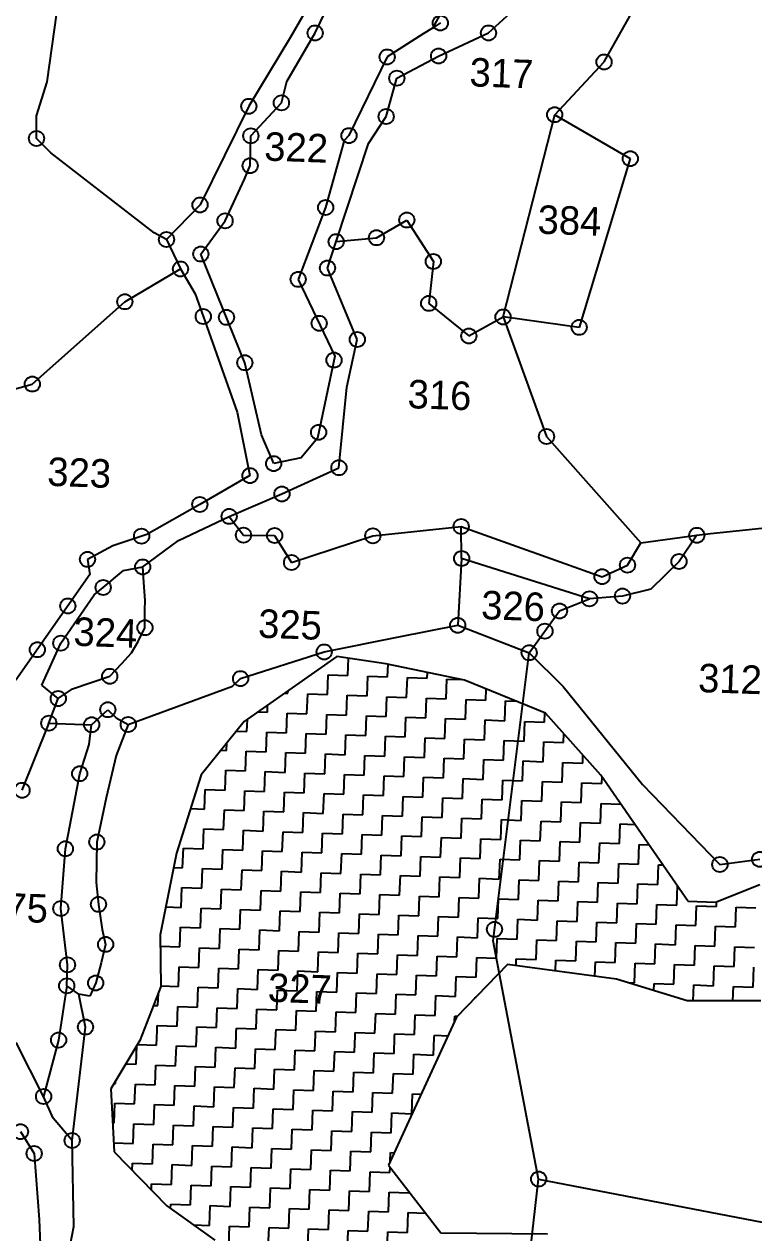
# Model space of a CAD drawing. Header units: metres. Extents: x 287345 to 291891, y 1993918 to 1999987.
# Drawn here: x 289246 to 289617, y 1997937 to 1998551 of the extents above; entities that cross this region are included whole.
import ezdxf
from ezdxf.enums import TextEntityAlignment as Align

# ---------------------------------------------------------------- set-up
doc = ezdxf.new("R2010")
doc.units = ezdxf.units.M
doc.header["$MEASUREMENT"] = 0
for name, color, linetype in [('POLY_HATCH', 12, 'Continuous'), ('POLY_PARCEL', 6, 'Continuous'), ('POLY_ROAD', 30, 'Continuous'), ('TEXT_PARCEL', 7, 'Continuous')]:
    doc.layers.add(name, color=color, linetype=linetype)
doc.styles.add('TEXT_MAP', font='')
doc.styles.get('TEXT_MAP').set_extended_font_data('Kruti Dev 050')

msp = doc.modelspace()

# ---------------------------------------------------------------- linework, layer by layer
for centre in [(289457.68, 1998551.68), (289394.06, 1998546.61), (289482.16, 1998546.62), (289430.64, 1998534.44), (289456.79, 1998534.9), (289540.86, 1998531.9), (289435.54, 1998523.62), (289360.38, 1998509.38), (289376.94, 1998511.12), (289430.15, 1998504.14), (289515.76, 1998505.08), (289252.54, 1998493.02), (289361.38, 1998494.35), (289411.27, 1998494.47), (289361.06, 1998479.2), (289554.17, 1998482.75), (289335.61, 1998459.24), (289399.41, 1998457.91), (289348.33, 1998451.18), (289440.62, 1998451.55), (289318.54, 1998441.65), (289425.25, 1998442.6), (289404.77, 1998440.62), (289335.98, 1998434.3), (289454.12, 1998430.5), (289325.65, 1998426.72), (289400.36, 1998427.19), (289385.49, 1998421.43), (289297.43, 1998410.08), (289451.79, 1998409.21), (289337.24, 1998402.58), (289349.04, 1998402.12), (289396.1, 1998399.1), (289489.55, 1998402.34), (289472.19, 1998392.66), (289528.17, 1998397.01), (289415.51, 1998390.85), (289403.67, 1998380.43), (289358.39, 1998379.08), (289250.41, 1998368.22), (289395.83, 1998343.71), (289511.61, 1998341.57), (289373.02, 1998327.8), (289406.16, 1998325.74), (289360.98, 1998321.71), (289377.21, 1998312.38), (289335.5, 1998307.06), (289350.38, 1998301), (289468.29, 1998295.86), (289305.91, 1998290.98), (289357.67, 1998291.46), (289373.5, 1998291.3), (289423.38, 1998291.11), (289588.01, 1998291.39), (289278.43, 1998279.14), (289306.48, 1998275.3), (289382.12, 1998277.54), (289468.51, 1998279.63), (289552.72, 1998276.25), (289578.92, 1998278.09), (289539.84, 1998270.37), (289286.43, 1998264.86), (289533.51, 1998259.12), (289550.19, 1998260.51), (289268.47, 1998255.5), (289518.24, 1998252.94), (289307.63, 1998244.45), (289466.51, 1998245.66), (289510.81, 1998242.7), (289252.94, 1998233.27), (289264.88, 1998236.57), (289398.65, 1998232.13), (289502.84, 1998231.72), (289289.73, 1998219.76), (289356.2, 1998218.6), (289263.59, 1998208.44), (289288.73, 1998202.78), (289258.82, 1998195.92), (289280.54, 1998195.16), (289299.15, 1998195.29), (289274.48, 1998170.28), (289245.2, 1998161.84), (289283.14, 1998135.54), (289267.19, 1998132.15), (289599.7, 1998124.14), (289619.9, 1998126.77), (289284, 1998103.86), (289264.92, 1998101.76), (289485.19, 1998091.16), (289287.64, 1998083.55), (289268.27, 1998073.15), (289267.89, 1998062.48), (289282.59, 1998063.94), (289277.44, 1998041.57), (289263.75, 1998034.93), (289256.13, 1998006.3), (289244.36, 1997988.41), (289270.65, 1997983.91), (289251.31, 1997977.3), (289507.62, 1997964.34)]:
    msp.add_circle(centre, 3.85)
at = {"layer": 'POLY_HATCH'}
for p, q in [((289405.09, 1998229.83), (289358.04, 1998196.76)), ((289429.99, 1998226.17), (289405.09, 1998229.83)), ((289470.02, 1998217.81), (289429.99, 1998226.17)), ((289511.14, 1998201.07), (289470.02, 1998217.81)), ((289539.22, 1998169.5), (289511.14, 1998201.07)), ((289358.04, 1998196.76), (289336.23, 1998169.74)), ((289336.23, 1998169.74), (289323.69, 1998129.88)), ((289583.58, 1998105.39), (289539.22, 1998169.5)), ((289323.69, 1998129.88), (289315.28, 1998088.49)), ((289620.03, 1998113.83), (289597.47, 1998104.9)), ((289597.47, 1998104.9), (289583.58, 1998105.39)), ((289315.28, 1998088.49), (289315.73, 1998062.08)), ((289491.88, 1998073.39), (289465.9, 1998046.52)), ((289547.23, 1998065.87), (289491.88, 1998073.39)), ((289582.99, 1998054.88), (289547.23, 1998065.87)), ((289315.73, 1998062.08), (289305.03, 1998034.66)), ((289620.53, 1998054.94), (289582.99, 1998054.88)), ((289465.9, 1998046.52), (289438.79, 1997987.72)), ((289305.03, 1998034.66), (289290.26, 1998010.17)), ((289290.26, 1998010.17), (289291.91, 1997978.15)), ((289438.79, 1997987.72), (289431.26, 1997971.32)), ((289291.91, 1997978.15), (289318.75, 1997950.8)), ((289431.26, 1997971.32), (289457.85, 1997937.02)), ((289318.75, 1997950.8), (289343.15, 1997933.26)), ((289457.85, 1997937.02), (289512.06, 1997936.5))]:
    msp.add_line(p, q, dxfattribs=at)
at = {"layer": 'POLY_HATCH', "linetype": 'Continuous'}
for p, q in [((289410.76, 1998220.16), (289411.08, 1998228.96)), ((289430.87, 1998219.44), (289431.1, 1998225.94)), ((289400.35, 1998210.46), (289400.71, 1998220.51)), ((289400.71, 1998220.51), (289410.76, 1998220.16)), ((289420.46, 1998209.75), (289420.82, 1998219.8)), ((289420.82, 1998219.8), (289430.87, 1998219.44)), ((289440.57, 1998209.03), (289440.93, 1998219.09)), ((289440.93, 1998219.09), (289450.98, 1998218.73)), ((289450.98, 1998218.73), (289451.09, 1998221.77)), ((289460.68, 1998208.32), (289461.04, 1998218.38)), ((289461.04, 1998218.38), (289468.58, 1998218.11)), ((289378.62, 1998211.23), (289380.25, 1998211.17)), ((289380.25, 1998211.17), (289380.29, 1998212.4)), ((289480.79, 1998207.61), (289480.99, 1998213.34)), ((289369.83, 1998201.47), (289369.96, 1998205.14)), ((289389.94, 1998200.76), (289390.3, 1998210.81)), ((289390.3, 1998210.81), (289400.35, 1998210.46)), ((289410.05, 1998200.05), (289410.41, 1998210.1)), ((289410.41, 1998210.1), (289420.46, 1998209.75)), ((289430.16, 1998199.34), (289430.52, 1998209.39)), ((289430.52, 1998209.39), (289440.57, 1998209.03)), ((289450.27, 1998198.62), (289450.63, 1998208.68)), ((289450.63, 1998208.68), (289460.68, 1998208.32)), ((289470.38, 1998197.91), (289470.74, 1998207.97)), ((289470.74, 1998207.97), (289480.79, 1998207.61)), ((289490.49, 1998197.2), (289490.84, 1998207.26)), ((289490.84, 1998207.26), (289496.43, 1998207.06)), ((289364.98, 1998201.64), (289369.83, 1998201.47)), ((289379.53, 1998191.06), (289379.89, 1998201.11)), ((289379.89, 1998201.11), (289389.94, 1998200.76)), ((289399.64, 1998190.35), (289400, 1998200.4)), ((289400, 1998200.4), (289410.05, 1998200.05)), ((289419.75, 1998189.64), (289420.11, 1998199.69)), ((289420.11, 1998199.69), (289430.16, 1998199.34)), ((289439.86, 1998188.93), (289440.22, 1998198.98)), ((289440.22, 1998198.98), (289450.27, 1998198.62)), ((289510.6, 1998196.49), (289510.77, 1998201.22)), ((289359.42, 1998191.77), (289359.64, 1998197.89)), ((289459.97, 1998188.21), (289460.33, 1998198.27)), ((289460.33, 1998198.27), (289470.38, 1998197.91)), ((289480.08, 1998187.5), (289480.43, 1998197.56)), ((289480.43, 1998197.56), (289490.49, 1998197.2)), ((289500.19, 1998186.79), (289500.54, 1998196.85)), ((289500.54, 1998196.85), (289510.6, 1998196.49)), ((289354.16, 1998191.96), (289359.42, 1998191.77)), ((289369.12, 1998181.36), (289369.48, 1998191.42)), ((289369.48, 1998191.42), (289379.53, 1998191.06)), ((289389.23, 1998180.65), (289389.59, 1998190.7)), ((289389.59, 1998190.7), (289399.64, 1998190.35)), ((289409.34, 1998179.94), (289409.7, 1998189.99)), ((289409.7, 1998189.99), (289419.75, 1998189.64)), ((289429.45, 1998179.23), (289429.81, 1998189.28)), ((289429.81, 1998189.28), (289439.86, 1998188.93)), ((289449.56, 1998178.52), (289449.92, 1998188.57)), ((289449.92, 1998188.57), (289459.97, 1998188.21)), ((289469.67, 1998177.8), (289470.02, 1998187.86)), ((289470.02, 1998187.86), (289480.08, 1998187.5)), ((289489.78, 1998177.09), (289490.13, 1998187.15)), ((289490.13, 1998187.15), (289500.19, 1998186.79)), ((289520.3, 1998186.08), (289520.46, 1998190.59)), ((289346.26, 1998182.17), (289349.01, 1998182.07)), ((289349.01, 1998182.07), (289349.14, 1998185.74)), ((289358.71, 1998171.66), (289359.07, 1998181.72)), ((289359.07, 1998181.72), (289369.12, 1998181.36)), ((289378.82, 1998170.95), (289379.18, 1998181.01)), ((289379.18, 1998181.01), (289389.23, 1998180.65)), ((289509.89, 1998176.38), (289510.24, 1998186.43)), ((289510.24, 1998186.43), (289520.3, 1998186.08)), ((289398.93, 1998170.24), (289399.29, 1998180.29)), ((289399.29, 1998180.29), (289409.34, 1998179.94)), ((289419.04, 1998169.53), (289419.4, 1998179.58)), ((289419.4, 1998179.58), (289429.45, 1998179.23)), ((289439.15, 1998168.82), (289439.5, 1998178.87)), ((289439.5, 1998178.87), (289449.56, 1998178.52)), ((289459.26, 1998168.1), (289459.61, 1998178.16)), ((289459.61, 1998178.16), (289469.67, 1998177.8)), ((289479.37, 1998167.39), (289479.72, 1998177.45)), ((289479.72, 1998177.45), (289489.78, 1998177.09)), ((289499.48, 1998166.68), (289499.83, 1998176.74)), ((289499.83, 1998176.74), (289509.89, 1998176.38)), ((289519.58, 1998165.97), (289519.94, 1998176.02)), ((289519.94, 1998176.02), (289530, 1998175.67)), ((289530, 1998175.67), (289530.14, 1998179.71)), ((289338.36, 1998172.38), (289338.6, 1998172.37)), ((289338.6, 1998172.37), (289338.62, 1998172.7)), ((289348.3, 1998161.96), (289348.66, 1998172.02)), ((289348.66, 1998172.02), (289358.71, 1998171.66)), ((289368.41, 1998161.25), (289368.77, 1998171.31)), ((289368.77, 1998171.31), (289378.82, 1998170.95)), ((289388.52, 1998160.54), (289388.88, 1998170.6)), ((289388.88, 1998170.6), (289398.93, 1998170.24)), ((289408.63, 1998159.83), (289408.99, 1998169.88)), ((289408.99, 1998169.88), (289419.04, 1998169.53)), ((289428.74, 1998159.12), (289429.09, 1998169.17)), ((289429.09, 1998169.17), (289439.15, 1998168.82)), ((289448.85, 1998158.41), (289449.2, 1998168.46)), ((289449.2, 1998168.46), (289459.26, 1998168.1)), ((289539.69, 1998165.26), (289539.81, 1998168.64)), ((289337.89, 1998152.27), (289338.25, 1998162.32)), ((289338.25, 1998162.32), (289348.3, 1998161.96)), ((289468.96, 1998157.69), (289469.31, 1998167.75)), ((289469.31, 1998167.75), (289479.37, 1998167.39)), ((289489.07, 1998156.98), (289489.42, 1998167.04)), ((289489.42, 1998167.04), (289499.48, 1998166.68)), ((289509.17, 1998156.27), (289509.53, 1998166.33)), ((289509.53, 1998166.33), (289519.58, 1998165.97)), ((289529.28, 1998155.56), (289529.64, 1998165.61)), ((289529.64, 1998165.61), (289539.69, 1998165.26)), ((289358, 1998151.55), (289358.36, 1998161.61)), ((289358.36, 1998161.61), (289368.41, 1998161.25)), ((289378.11, 1998150.84), (289378.47, 1998160.9)), ((289378.47, 1998160.9), (289388.52, 1998160.54)), ((289398.22, 1998150.13), (289398.58, 1998160.18)), ((289398.58, 1998160.18), (289408.63, 1998159.83)), ((289418.33, 1998149.42), (289418.68, 1998159.47)), ((289418.68, 1998159.47), (289428.74, 1998159.12)), ((289438.44, 1998148.71), (289438.79, 1998158.76)), ((289438.79, 1998158.76), (289448.85, 1998158.41)), ((289458.55, 1998148), (289458.9, 1998158.05)), ((289458.9, 1998158.05), (289468.96, 1998157.69)), ((289478.66, 1998147.28), (289479.01, 1998157.34)), ((289479.01, 1998157.34), (289489.07, 1998156.98)), ((289498.76, 1998146.57), (289499.12, 1998156.63)), ((289499.12, 1998156.63), (289509.17, 1998156.27)), ((289518.87, 1998145.86), (289519.23, 1998155.92)), ((289519.23, 1998155.92), (289529.28, 1998155.56)), ((289330.81, 1998152.52), (289337.89, 1998152.27)), ((289347.59, 1998141.85), (289347.95, 1998151.91)), ((289347.95, 1998151.91), (289358, 1998151.55)), ((289367.7, 1998141.14), (289368.06, 1998151.2)), ((289368.06, 1998151.2), (289378.11, 1998150.84)), ((289387.81, 1998140.43), (289388.17, 1998150.49)), ((289388.17, 1998150.49), (289398.22, 1998150.13)), ((289407.92, 1998139.72), (289408.27, 1998149.77)), ((289408.27, 1998149.77), (289418.33, 1998149.42)), ((289538.98, 1998145.15), (289539.34, 1998155.2)), ((289539.34, 1998155.2), (289549.36, 1998154.85)), ((289428.03, 1998139.01), (289428.38, 1998149.06)), ((289428.38, 1998149.06), (289438.44, 1998148.71)), ((289448.14, 1998138.3), (289448.49, 1998148.35)), ((289448.49, 1998148.35), (289458.55, 1998148)), ((289468.25, 1998137.59), (289468.6, 1998147.64)), ((289468.6, 1998147.64), (289478.66, 1998147.28)), ((289488.35, 1998136.87), (289488.71, 1998146.93)), ((289488.71, 1998146.93), (289498.76, 1998146.57)), ((289508.46, 1998136.16), (289508.82, 1998146.22)), ((289508.82, 1998146.22), (289518.87, 1998145.86)), ((289528.57, 1998135.45), (289528.93, 1998145.51)), ((289528.93, 1998145.51), (289538.98, 1998145.15)), ((289548.68, 1998134.74), (289549.04, 1998144.79)), ((289549.04, 1998144.79), (289556.5, 1998144.53)), ((289337.18, 1998132.16), (289337.54, 1998142.21)), ((289337.54, 1998142.21), (289347.59, 1998141.85)), ((289357.29, 1998131.44), (289357.65, 1998141.5)), ((289357.65, 1998141.5), (289367.7, 1998141.14)), ((289377.4, 1998130.73), (289377.75, 1998140.79)), ((289377.75, 1998140.79), (289387.81, 1998140.43)), ((289397.51, 1998130.02), (289397.86, 1998140.08)), ((289397.86, 1998140.08), (289407.92, 1998139.72)), ((289417.62, 1998129.31), (289417.97, 1998139.36)), ((289417.97, 1998139.36), (289428.03, 1998139.01)), ((289437.73, 1998128.6), (289438.08, 1998138.65)), ((289438.08, 1998138.65), (289448.14, 1998138.3)), ((289457.83, 1998127.89), (289458.19, 1998137.94)), ((289458.19, 1998137.94), (289468.25, 1998137.59)), ((289326.77, 1998122.46), (289327.13, 1998132.51)), ((289327.13, 1998132.51), (289337.18, 1998132.16)), ((289346.88, 1998121.75), (289347.24, 1998131.8)), ((289347.24, 1998131.8), (289357.29, 1998131.44)), ((289477.94, 1998127.18), (289478.3, 1998137.23)), ((289478.3, 1998137.23), (289488.35, 1998136.87)), ((289498.05, 1998126.46), (289498.41, 1998136.52)), ((289498.41, 1998136.52), (289508.46, 1998136.16)), ((289518.16, 1998125.75), (289518.52, 1998135.81)), ((289518.52, 1998135.81), (289528.57, 1998135.45)), ((289538.27, 1998125.04), (289538.63, 1998135.09)), ((289538.63, 1998135.09), (289548.68, 1998134.74)), ((289558.38, 1998124.33), (289558.74, 1998134.38)), ((289558.74, 1998134.38), (289563.64, 1998134.21)), ((289366.99, 1998121.03), (289367.34, 1998131.09)), ((289367.34, 1998131.09), (289377.4, 1998130.73)), ((289387.1, 1998120.32), (289387.45, 1998130.38)), ((289387.45, 1998130.38), (289397.51, 1998130.02)), ((289407.21, 1998119.61), (289407.56, 1998129.67)), ((289407.56, 1998129.67), (289417.62, 1998129.31)), ((289427.32, 1998118.9), (289427.67, 1998128.95)), ((289427.67, 1998128.95), (289437.73, 1998128.6)), ((289447.42, 1998118.19), (289447.78, 1998128.24)), ((289447.78, 1998128.24), (289457.83, 1998127.89)), ((289467.53, 1998117.48), (289467.89, 1998127.53)), ((289467.89, 1998127.53), (289477.94, 1998127.18)), ((289487.64, 1998116.76), (289488, 1998126.82)), ((289488, 1998126.82), (289498.05, 1998126.46)), ((289507.75, 1998116.05), (289508.11, 1998126.11)), ((289508.11, 1998126.11), (289518.16, 1998125.75)), ((289527.86, 1998115.34), (289528.22, 1998125.4)), ((289528.22, 1998125.4), (289538.27, 1998125.04)), ((289322.22, 1998122.62), (289326.77, 1998122.46)), ((289336.47, 1998112.05), (289336.83, 1998122.1)), ((289336.83, 1998122.1), (289346.88, 1998121.75)), ((289356.58, 1998111.34), (289356.93, 1998121.39)), ((289356.93, 1998121.39), (289366.99, 1998121.03)), ((289376.69, 1998110.62), (289377.04, 1998120.68)), ((289377.04, 1998120.68), (289387.1, 1998120.32)), ((289396.8, 1998109.91), (289397.15, 1998119.97)), ((289397.15, 1998119.97), (289407.21, 1998119.61)), ((289416.91, 1998109.2), (289417.26, 1998119.26)), ((289417.26, 1998119.26), (289427.32, 1998118.9)), ((289547.97, 1998114.63), (289548.33, 1998124.68)), ((289548.33, 1998124.68), (289558.38, 1998124.33)), ((289568.08, 1998113.92), (289568.43, 1998123.97)), ((289568.43, 1998123.97), (289570.78, 1998123.89)), ((289437.01, 1998108.49), (289437.37, 1998118.54)), ((289437.37, 1998118.54), (289447.42, 1998118.19)), ((289457.12, 1998107.78), (289457.48, 1998117.83)), ((289457.48, 1998117.83), (289467.53, 1998117.48)), ((289477.23, 1998107.07), (289477.59, 1998117.12)), ((289477.59, 1998117.12), (289487.64, 1998116.76)), ((289497.34, 1998106.35), (289497.7, 1998116.41)), ((289497.7, 1998116.41), (289507.75, 1998116.05)), ((289517.45, 1998105.64), (289517.81, 1998115.7)), ((289517.81, 1998115.7), (289527.86, 1998115.34)), ((289537.56, 1998104.93), (289537.92, 1998114.99)), ((289537.92, 1998114.99), (289547.97, 1998114.63)), ((289557.67, 1998104.22), (289558.02, 1998114.27)), ((289558.02, 1998114.27), (289568.08, 1998113.92)), ((289577.78, 1998103.51), (289578.12, 1998113.28)), ((289326.06, 1998102.35), (289326.41, 1998112.4)), ((289326.41, 1998112.4), (289336.47, 1998112.05)), ((289346.17, 1998101.64), (289346.52, 1998111.69)), ((289346.52, 1998111.69), (289356.58, 1998111.34)), ((289366.28, 1998100.93), (289366.63, 1998110.98)), ((289366.63, 1998110.98), (289376.69, 1998110.62)), ((289386.39, 1998100.21), (289386.74, 1998110.27)), ((289386.74, 1998110.27), (289396.8, 1998109.91)), ((289406.5, 1998099.5), (289406.85, 1998109.56)), ((289406.85, 1998109.56), (289416.91, 1998109.2)), ((289426.6, 1998098.79), (289426.96, 1998108.85)), ((289426.96, 1998108.85), (289437.01, 1998108.49)), ((289446.71, 1998098.08), (289447.07, 1998108.13)), ((289447.07, 1998108.13), (289457.12, 1998107.78)), ((289466.82, 1998097.37), (289467.18, 1998107.42)), ((289467.18, 1998107.42), (289477.23, 1998107.07)), ((289318.15, 1998102.63), (289326.06, 1998102.35)), ((289335.76, 1998091.94), (289336.11, 1998101.99)), ((289336.11, 1998101.99), (289346.17, 1998101.64)), ((289355.87, 1998091.23), (289356.22, 1998101.28)), ((289356.22, 1998101.28), (289366.28, 1998100.93)), ((289486.93, 1998096.66), (289487.29, 1998106.71)), ((289487.29, 1998106.71), (289497.34, 1998106.35)), ((289507.04, 1998095.94), (289507.4, 1998106)), ((289507.4, 1998106), (289517.45, 1998105.64)), ((289527.15, 1998095.23), (289527.5, 1998105.29)), ((289527.5, 1998105.29), (289537.56, 1998104.93)), ((289547.26, 1998094.52), (289547.61, 1998104.58)), ((289547.61, 1998104.58), (289557.67, 1998104.22)), ((289567.37, 1998093.81), (289567.72, 1998103.86)), ((289567.72, 1998103.86), (289577.78, 1998103.51)), ((289587.48, 1998093.1), (289587.83, 1998103.15)), ((289587.83, 1998103.15), (289597.89, 1998102.8)), ((289597.89, 1998102.8), (289597.97, 1998105.09)), ((289607.58, 1998092.39), (289607.94, 1998102.44)), ((289607.94, 1998102.44), (289618, 1998102.09)), ((289375.98, 1998090.52), (289376.33, 1998100.57)), ((289376.33, 1998100.57), (289386.39, 1998100.21)), ((289396.08, 1998089.8), (289396.44, 1998099.86)), ((289396.44, 1998099.86), (289406.5, 1998099.5)), ((289416.19, 1998089.09), (289416.55, 1998099.15)), ((289416.55, 1998099.15), (289426.6, 1998098.79)), ((289436.3, 1998088.38), (289436.66, 1998098.43)), ((289436.66, 1998098.43), (289446.71, 1998098.08)), ((289456.41, 1998087.67), (289456.77, 1998097.72)), ((289456.77, 1998097.72), (289466.82, 1998097.37)), ((289476.52, 1998086.96), (289476.88, 1998097.01)), ((289476.88, 1998097.01), (289486.93, 1998096.66)), ((289496.63, 1998086.25), (289496.99, 1998096.3)), ((289496.99, 1998096.3), (289507.04, 1998095.94)), ((289516.74, 1998085.53), (289517.09, 1998095.59)), ((289517.09, 1998095.59), (289527.15, 1998095.23)), ((289536.85, 1998084.82), (289537.2, 1998094.88)), ((289537.2, 1998094.88), (289547.26, 1998094.52)), ((289325.35, 1998082.24), (289325.7, 1998092.29)), ((289325.7, 1998092.29), (289335.76, 1998091.94)), ((289345.46, 1998081.53), (289345.81, 1998091.58)), ((289345.81, 1998091.58), (289355.87, 1998091.23)), ((289365.57, 1998080.82), (289365.92, 1998090.87)), ((289365.92, 1998090.87), (289375.98, 1998090.52)), ((289385.67, 1998080.1), (289386.03, 1998090.16)), ((289386.03, 1998090.16), (289396.08, 1998089.8)), ((289405.78, 1998079.39), (289406.14, 1998089.45)), ((289406.14, 1998089.45), (289416.19, 1998089.09)), ((289425.89, 1998078.68), (289426.25, 1998088.74)), ((289426.25, 1998088.74), (289436.3, 1998088.38)), ((289556.96, 1998084.11), (289557.31, 1998094.17)), ((289557.31, 1998094.17), (289567.37, 1998093.81)), ((289577.07, 1998083.4), (289577.42, 1998093.45)), ((289577.42, 1998093.45), (289587.48, 1998093.1)), ((289597.17, 1998082.69), (289597.53, 1998092.74)), ((289597.53, 1998092.74), (289607.58, 1998092.39)), ((289315.38, 1998082.59), (289325.35, 1998082.24)), ((289446, 1998077.97), (289446.36, 1998088.02)), ((289446.36, 1998088.02), (289456.41, 1998087.67)), ((289466.11, 1998077.26), (289466.47, 1998087.31)), ((289466.47, 1998087.31), (289476.52, 1998086.96)), ((289486.22, 1998076.55), (289486.58, 1998086.6)), ((289486.58, 1998086.6), (289496.63, 1998086.25)), ((289506.33, 1998075.84), (289506.68, 1998085.89)), ((289506.68, 1998085.89), (289516.74, 1998085.53)), ((289526.44, 1998075.12), (289526.79, 1998085.18)), ((289526.79, 1998085.18), (289536.85, 1998084.82)), ((289546.55, 1998074.41), (289546.9, 1998084.47)), ((289546.9, 1998084.47), (289556.96, 1998084.11)), ((289566.66, 1998073.7), (289567.01, 1998083.76)), ((289567.01, 1998083.76), (289577.07, 1998083.4)), ((289586.76, 1998072.99), (289587.12, 1998083.04)), ((289587.12, 1998083.04), (289597.17, 1998082.69)), ((289606.87, 1998072.28), (289607.23, 1998082.33)), ((289607.23, 1998082.33), (289617.28, 1998081.98)), ((289335.05, 1998071.83), (289335.4, 1998081.88)), ((289335.4, 1998081.88), (289345.46, 1998081.53)), ((289355.16, 1998071.12), (289355.51, 1998081.17)), ((289355.51, 1998081.17), (289365.57, 1998080.82)), ((289375.26, 1998070.41), (289375.62, 1998080.46)), ((289375.62, 1998080.46), (289385.67, 1998080.1)), ((289395.37, 1998069.69), (289395.73, 1998079.75)), ((289395.73, 1998079.75), (289405.78, 1998079.39)), ((289415.48, 1998068.98), (289415.84, 1998079.04)), ((289415.84, 1998079.04), (289425.89, 1998078.68)), ((289435.59, 1998068.27), (289435.95, 1998078.33)), ((289435.95, 1998078.33), (289446, 1998077.97)), ((289455.7, 1998067.56), (289456.06, 1998077.61)), ((289456.06, 1998077.61), (289466.11, 1998077.26)), ((289475.81, 1998066.85), (289476.16, 1998076.9)), ((289476.16, 1998076.9), (289486.22, 1998076.55)), ((289496.15, 1998072.81), (289496.27, 1998076.19)), ((289496.27, 1998076.19), (289506.33, 1998075.84)), ((289324.64, 1998062.13), (289324.99, 1998072.19)), ((289324.99, 1998072.19), (289335.05, 1998071.83)), ((289344.74, 1998061.42), (289345.1, 1998071.47)), ((289345.1, 1998071.47), (289355.16, 1998071.12)), ((289364.85, 1998060.71), (289365.21, 1998070.76)), ((289365.21, 1998070.76), (289375.26, 1998070.41)), ((289384.96, 1998060), (289385.32, 1998070.05)), ((289385.32, 1998070.05), (289395.37, 1998069.69)), ((289516.19, 1998070.09), (289516.38, 1998075.48)), ((289516.38, 1998075.48), (289526.44, 1998075.12)), ((289536.23, 1998067.37), (289536.49, 1998074.77)), ((289536.49, 1998074.77), (289546.55, 1998074.41)), ((289556.25, 1998064), (289556.6, 1998074.06)), ((289556.6, 1998074.06), (289566.66, 1998073.7)), ((289576.35, 1998063.29), (289576.71, 1998073.34)), ((289576.71, 1998073.34), (289586.76, 1998072.99)), ((289596.46, 1998062.58), (289596.82, 1998072.63)), ((289596.82, 1998072.63), (289606.87, 1998072.28)), ((289616.57, 1998061.87), (289616.93, 1998071.92)), ((289405.07, 1998059.28), (289405.43, 1998069.34)), ((289405.43, 1998069.34), (289415.48, 1998068.98)), ((289425.18, 1998058.57), (289425.54, 1998068.63)), ((289425.54, 1998068.63), (289435.59, 1998068.27)), ((289445.29, 1998057.86), (289445.65, 1998067.92)), ((289445.65, 1998067.92), (289455.7, 1998067.56)), ((289465.4, 1998057.15), (289465.75, 1998067.2)), ((289465.75, 1998067.2), (289475.81, 1998066.85)), ((289552.94, 1998064.12), (289556.25, 1998064)), ((289314.23, 1998052.43), (289314.45, 1998058.8)), ((289315.73, 1998062.45), (289324.64, 1998062.13)), ((289334.33, 1998051.72), (289334.69, 1998061.77)), ((289334.69, 1998061.77), (289344.74, 1998061.42)), ((289354.44, 1998051.01), (289354.8, 1998061.06)), ((289354.8, 1998061.06), (289364.85, 1998060.71)), ((289374.55, 1998050.3), (289374.91, 1998060.35)), ((289374.91, 1998060.35), (289384.96, 1998060)), ((289394.66, 1998049.59), (289395.02, 1998059.64)), ((289395.02, 1998059.64), (289405.07, 1998059.28)), ((289414.77, 1998048.87), (289415.13, 1998058.93)), ((289415.13, 1998058.93), (289425.18, 1998058.57)), ((289434.88, 1998048.16), (289435.24, 1998058.22)), ((289435.24, 1998058.22), (289445.29, 1998057.86)), ((289566.17, 1998060.05), (289566.3, 1998063.65)), ((289566.3, 1998063.65), (289576.35, 1998063.29)), ((289586.12, 1998054.89), (289586.41, 1998062.93)), ((289586.41, 1998062.93), (289596.46, 1998062.58)), ((289606.26, 1998054.92), (289606.52, 1998062.22)), ((289606.52, 1998062.22), (289616.57, 1998061.87)), ((289312, 1998052.51), (289314.23, 1998052.43)), ((289323.92, 1998042.02), (289324.28, 1998052.08)), ((289324.28, 1998052.08), (289334.33, 1998051.72)), ((289454.99, 1998047.45), (289455.34, 1998057.51)), ((289455.34, 1998057.51), (289465.4, 1998057.15)), ((289475.44, 1998056.39), (289475.45, 1998056.79)), ((289475.45, 1998056.79), (289475.82, 1998056.78)), ((289344.03, 1998041.31), (289344.39, 1998051.36)), ((289344.39, 1998051.36), (289354.44, 1998051.01)), ((289364.14, 1998040.6), (289364.5, 1998050.65)), ((289364.5, 1998050.65), (289374.55, 1998050.3)), ((289384.25, 1998039.89), (289384.61, 1998049.94)), ((289384.61, 1998049.94), (289394.66, 1998049.59)), ((289404.36, 1998039.18), (289404.72, 1998049.23)), ((289404.72, 1998049.23), (289414.77, 1998048.87)), ((289424.47, 1998038.46), (289424.83, 1998048.52)), ((289424.83, 1998048.52), (289434.88, 1998048.16)), ((289444.58, 1998037.75), (289444.93, 1998047.81)), ((289444.93, 1998047.81), (289454.99, 1998047.45)), ((289464.95, 1998044.46), (289465.04, 1998047.1)), ((289465.04, 1998047.1), (289466.41, 1998047.05)), ((289313.51, 1998032.32), (289313.78, 1998039.85)), ((289313.78, 1998039.85), (289313.87, 1998042.38)), ((289313.87, 1998042.38), (289323.92, 1998042.02)), ((289333.62, 1998031.61), (289333.9, 1998039.31)), ((289333.9, 1998039.31), (289333.98, 1998041.67)), ((289333.98, 1998041.67), (289344.03, 1998041.31)), ((289354.01, 1998038.77), (289354.09, 1998040.95)), ((289354.09, 1998040.95), (289364.14, 1998040.6)), ((289374.13, 1998038.23), (289374.2, 1998040.24)), ((289374.2, 1998040.24), (289384.25, 1998039.89)), ((289394.24, 1998037.69), (289394.31, 1998039.53)), ((289394.31, 1998039.53), (289404.36, 1998039.18)), ((289353.73, 1998030.9), (289354.01, 1998038.77)), ((289373.84, 1998030.19), (289374.13, 1998038.23)), ((289393.95, 1998029.48), (289394.24, 1998037.69)), ((289414.06, 1998028.77), (289414.36, 1998037.15)), ((289414.36, 1998037.15), (289414.41, 1998038.82)), ((289414.41, 1998038.82), (289424.47, 1998038.46)), ((289434.17, 1998028.05), (289434.47, 1998036.61)), ((289434.47, 1998036.61), (289434.52, 1998038.11)), ((289434.52, 1998038.11), (289444.58, 1998037.75)), ((289454.28, 1998027.34), (289454.59, 1998036.08)), ((289454.59, 1998036.08), (289454.63, 1998037.4)), ((289454.63, 1998037.4), (289461.58, 1998037.15)), ((289303.1, 1998022.62), (289303.44, 1998032.02)), ((289303.82, 1998032.67), (289313.51, 1998032.32)), ((289323.21, 1998021.91), (289323.57, 1998031.97)), ((289323.57, 1998031.97), (289333.62, 1998031.61)), ((289343.32, 1998021.2), (289343.68, 1998031.26)), ((289343.68, 1998031.26), (289353.73, 1998030.9)), ((289363.43, 1998020.49), (289363.79, 1998030.54)), ((289363.79, 1998030.54), (289373.84, 1998030.19)), ((289383.54, 1998019.78), (289383.9, 1998029.83)), ((289383.9, 1998029.83), (289393.95, 1998029.48)), ((289403.65, 1998019.07), (289404, 1998029.12)), ((289404, 1998029.12), (289414.06, 1998028.77)), ((289423.76, 1998018.35), (289424.11, 1998028.41)), ((289424.11, 1998028.41), (289434.17, 1998028.05)), ((289443.87, 1998017.64), (289444.22, 1998027.7)), ((289444.22, 1998027.7), (289454.28, 1998027.34)), ((289297.88, 1998022.81), (289303.1, 1998022.62)), ((289312.8, 1998012.21), (289313.16, 1998022.27)), ((289313.16, 1998022.27), (289323.21, 1998021.91)), ((289332.91, 1998011.5), (289333.27, 1998021.56)), ((289333.27, 1998021.56), (289343.32, 1998021.2)), ((289353.02, 1998010.79), (289353.38, 1998020.85)), ((289353.38, 1998020.85), (289363.43, 1998020.49)), ((289373.13, 1998010.08), (289373.49, 1998020.13)), ((289373.49, 1998020.13), (289383.54, 1998019.78)), ((289393.24, 1998009.37), (289393.59, 1998019.42)), ((289393.59, 1998019.42), (289403.65, 1998019.07)), ((289413.35, 1998008.66), (289413.7, 1998018.71)), ((289413.7, 1998018.71), (289423.76, 1998018.35)), ((289433.46, 1998007.94), (289433.81, 1998018)), ((289433.81, 1998018), (289443.87, 1998017.64)), ((289291.94, 1998012.95), (289292.69, 1998012.93)), ((289292.69, 1998012.93), (289292.74, 1998014.29)), ((289302.39, 1998002.52), (289302.75, 1998012.57)), ((289302.75, 1998012.57), (289312.8, 1998012.21)), ((289322.5, 1998001.8), (289322.86, 1998011.86)), ((289322.86, 1998011.86), (289332.91, 1998011.5)), ((289342.61, 1998001.09), (289342.97, 1998011.15)), ((289342.97, 1998011.15), (289353.02, 1998010.79)), ((289362.72, 1998000.38), (289363.08, 1998010.43)), ((289363.08, 1998010.43), (289373.13, 1998010.08)), ((289382.83, 1997999.67), (289383.18, 1998009.72)), ((289383.18, 1998009.72), (289393.24, 1998009.37)), ((289402.94, 1997998.96), (289403.29, 1998009.01)), ((289403.29, 1998009.01), (289413.35, 1998008.66)), ((289291.98, 1997992.82), (289292.34, 1998002.87)), ((289292.34, 1998002.87), (289302.39, 1998002.52)), ((289423.05, 1997998.25), (289423.4, 1998008.3)), ((289423.4, 1998008.3), (289433.46, 1998007.94)), ((289443.16, 1997997.53), (289443.51, 1998007.59)), ((289443.51, 1998007.59), (289447.88, 1998007.43)), ((289312.09, 1997992.1), (289312.45, 1998002.16)), ((289312.45, 1998002.16), (289322.5, 1998001.8)), ((289332.2, 1997991.39), (289332.56, 1998001.45)), ((289332.56, 1998001.45), (289342.61, 1998001.09)), ((289352.31, 1997990.68), (289352.66, 1998000.74)), ((289352.66, 1998000.74), (289362.72, 1998000.38)), ((289372.42, 1997989.97), (289372.77, 1998000.02)), ((289372.77, 1998000.02), (289382.83, 1997999.67)), ((289392.53, 1997989.26), (289392.88, 1997999.31)), ((289392.88, 1997999.31), (289402.94, 1997998.96)), ((289412.64, 1997988.55), (289412.99, 1997998.6)), ((289412.99, 1997998.6), (289423.05, 1997998.25)), ((289432.74, 1997987.84), (289433.1, 1997997.89)), ((289433.1, 1997997.89), (289443.16, 1997997.53)), ((289291.15, 1997992.85), (289291.98, 1997992.82)), ((289301.68, 1997982.41), (289302.04, 1997992.46)), ((289302.04, 1997992.46), (289312.09, 1997992.1)), ((289321.79, 1997981.69), (289322.15, 1997991.75)), ((289322.15, 1997991.75), (289332.2, 1997991.39)), ((289341.9, 1997980.98), (289342.25, 1997991.04)), ((289342.25, 1997991.04), (289352.31, 1997990.68)), ((289362.01, 1997980.27), (289362.36, 1997990.33)), ((289362.36, 1997990.33), (289372.42, 1997989.97)), ((289382.12, 1997979.56), (289382.47, 1997989.61)), ((289382.47, 1997989.61), (289392.53, 1997989.26)), ((289402.23, 1997978.85), (289402.58, 1997988.9)), ((289402.58, 1997988.9), (289412.64, 1997988.55)), ((289422.33, 1997978.14), (289422.69, 1997988.19)), ((289422.69, 1997988.19), (289432.74, 1997987.84)), ((289291.67, 1997982.76), (289301.68, 1997982.41)), ((289311.38, 1997972), (289311.74, 1997982.05)), ((289311.74, 1997982.05), (289321.79, 1997981.69)), ((289331.49, 1997971.28), (289331.84, 1997981.34)), ((289331.84, 1997981.34), (289341.9, 1997980.98)), ((289351.6, 1997970.57), (289351.95, 1997980.63)), ((289351.95, 1997980.63), (289362.01, 1997980.27)), ((289371.71, 1997969.86), (289372.06, 1997979.92)), ((289372.06, 1997979.92), (289382.12, 1997979.56)), ((289391.82, 1997969.15), (289392.17, 1997979.2)), ((289392.17, 1997979.2), (289402.23, 1997978.85)), ((289411.92, 1997968.44), (289412.28, 1997978.49)), ((289412.28, 1997978.49), (289422.33, 1997978.14)), ((289301.2, 1997968.69), (289301.32, 1997972.35)), ((289301.32, 1997972.35), (289311.38, 1997972)), ((289432.24, 1997973.44), (289432.39, 1997977.78)), ((289432.39, 1997977.78), (289434.2, 1997977.72)), ((289321.08, 1997961.59), (289321.43, 1997971.64)), ((289321.43, 1997971.64), (289331.49, 1997971.28)), ((289341.19, 1997960.87), (289341.54, 1997970.93)), ((289341.54, 1997970.93), (289351.6, 1997970.57)), ((289361.3, 1997960.16), (289361.65, 1997970.22)), ((289361.65, 1997970.22), (289371.71, 1997969.86)), ((289381.41, 1997959.45), (289381.76, 1997969.51)), ((289381.76, 1997969.51), (289391.82, 1997969.15)), ((289401.51, 1997958.74), (289401.87, 1997968.79)), ((289401.87, 1997968.79), (289411.92, 1997968.44)), ((289421.62, 1997958.03), (289421.98, 1997968.08)), ((289421.98, 1997968.08), (289432.03, 1997967.73)), ((289432.03, 1997967.73), (289432.12, 1997970.2)), ((289310.91, 1997958.78), (289311.02, 1997961.94)), ((289311.02, 1997961.94), (289321.08, 1997961.59)), ((289330.78, 1997951.18), (289331.13, 1997961.23)), ((289331.13, 1997961.23), (289341.19, 1997960.87)), ((289350.89, 1997950.46), (289351.24, 1997960.52)), ((289351.24, 1997960.52), (289361.3, 1997960.16)), ((289370.99, 1997949.75), (289371.35, 1997959.81)), ((289371.35, 1997959.81), (289381.41, 1997959.45)), ((289391.1, 1997949.04), (289391.46, 1997959.1)), ((289391.46, 1997959.1), (289401.51, 1997958.74)), ((289411.21, 1997948.33), (289411.57, 1997958.38)), ((289411.57, 1997958.38), (289421.62, 1997958.03)), ((289431.32, 1997947.62), (289431.68, 1997957.67)), ((289431.68, 1997957.67), (289441.73, 1997957.32)), ((289441.73, 1997957.32), (289441.75, 1997957.79)), ((289320.65, 1997949.43), (289320.72, 1997951.53)), ((289320.72, 1997951.53), (289330.78, 1997951.18)), ((289340.48, 1997940.77), (289340.83, 1997950.82)), ((289340.83, 1997950.82), (289350.89, 1997950.46)), ((289360.58, 1997940.05), (289360.94, 1997950.11)), ((289360.94, 1997950.11), (289370.99, 1997949.75)), ((289380.69, 1997939.34), (289381.05, 1997949.4)), ((289381.05, 1997949.4), (289391.1, 1997949.04)), ((289400.8, 1997938.63), (289401.16, 1997948.68)), ((289401.16, 1997948.68), (289411.21, 1997948.33)), ((289420.91, 1997937.92), (289421.27, 1997947.97)), ((289421.27, 1997947.97), (289431.32, 1997947.62)), ((289441.02, 1997937.21), (289441.38, 1997947.26)), ((289441.38, 1997947.26), (289450.15, 1997946.95)), ((289332.31, 1997941.05), (289340.48, 1997940.77)), ((289350.17, 1997930.35), (289350.53, 1997940.41)), ((289350.53, 1997940.41), (289360.58, 1997940.05)), ((289370.28, 1997929.64), (289370.64, 1997939.7)), ((289370.64, 1997939.7), (289380.69, 1997939.34)), ((289390.39, 1997928.93), (289390.75, 1997938.99)), ((289390.75, 1997938.99), (289400.8, 1997938.63)), ((289410.5, 1997928.22), (289410.86, 1997938.27)), ((289410.86, 1997938.27), (289420.91, 1997937.92)), ((289430.61, 1997927.51), (289430.97, 1997937.56)), ((289430.97, 1997937.56), (289441.02, 1997937.21))]:
    msp.add_line(p, q, dxfattribs=at)
at = {"layer": 'POLY_PARCEL'}
for p, q in [((289257.91, 1998521.72), (289273.21, 1998629.6)), ((289466.19, 1998571.56), (289453.64, 1998549.1)), ((289540.86, 1998531.9), (289556.92, 1998560.61)), ((289515.76, 1998505.08), (289540.86, 1998531.9)), ((289252.55, 1998504.5), (289257.91, 1998521.72)), ((289252.54, 1998493.02), (289252.55, 1998504.5)), ((289489.55, 1998402.34), (289515.76, 1998505.08)), ((289515.76, 1998505.08), (289554.17, 1998482.75)), ((289259.81, 1998485.64), (289252.54, 1998493.02)), ((289312.22, 1998445.01), (289259.81, 1998485.64)), ((289554.17, 1998482.75), (289528.17, 1998397.01)), ((289425.25, 1998442.6), (289440.62, 1998451.55)), ((289440.62, 1998451.55), (289454.12, 1998430.5)), ((289318.54, 1998441.65), (289312.22, 1998445.01)), ((289404.77, 1998440.62), (289425.25, 1998442.6)), ((289297.43, 1998410.08), (289325.65, 1998426.72)), ((289454.12, 1998430.5), (289451.79, 1998409.21)), ((289250.41, 1998368.22), (289297.43, 1998410.08)), ((289451.79, 1998409.21), (289472.19, 1998392.66)), ((289472.19, 1998392.66), (289489.55, 1998402.34)), ((289528.17, 1998397.01), (289489.55, 1998402.34)), ((289489.55, 1998402.34), (289511.61, 1998341.57)), ((289199.63, 1998354.18), (289250.41, 1998368.22)), ((289511.61, 1998341.57), (289559.59, 1998287.63)), ((289350.38, 1998301), (289357.67, 1998291.46)), ((289357.67, 1998291.46), (289373.5, 1998291.3)), ((289373.5, 1998291.3), (289382.12, 1998277.54)), ((289382.12, 1998277.54), (289423.38, 1998291.11)), ((289423.38, 1998291.11), (289468.29, 1998295.86)), ((289468.29, 1998295.86), (289539.84, 1998270.37)), ((289468.51, 1998279.63), (289468.29, 1998295.86)), ((289559.59, 1998287.63), (289588.01, 1998291.39)), ((289588.01, 1998291.39), (289578.92, 1998278.09)), ((289588.01, 1998291.39), (289594.99, 1998292.32)), ((289594.99, 1998292.32), (289625.99, 1998295.57)), ((289552.72, 1998276.25), (289559.59, 1998287.63)), ((289468.51, 1998279.63), (289466.51, 1998245.66)), ((289533.51, 1998259.12), (289468.51, 1998279.63)), ((289306.95, 1998270.2), (289306.48, 1998275.3)), ((289539.84, 1998270.37), (289552.72, 1998276.25)), ((289578.92, 1998278.09), (289564.56, 1998263.96)), ((289307.17, 1998265.05), (289306.95, 1998270.2)), ((289307.72, 1998258.3), (289307.17, 1998265.05)), ((289550.19, 1998260.51), (289533.51, 1998259.12)), ((289564.56, 1998263.96), (289550.19, 1998260.51)), ((289307.55, 1998253.56), (289307.72, 1998258.3)), ((289518.24, 1998252.94), (289533.51, 1998259.12)), ((289307.63, 1998244.45), (289307.55, 1998253.56)), ((289502.84, 1998231.72), (289518.24, 1998252.94)), ((289304.21, 1998237.45), (289307.63, 1998244.45)), ((289436.54, 1998239.89), (289466.51, 1998245.66)), ((289466.51, 1998245.66), (289502.84, 1998231.72)), ((289300.84, 1998231.64), (289304.21, 1998237.45)), ((289398.65, 1998232.13), (289436.54, 1998239.89)), ((289295.9, 1998226.27), (289300.84, 1998231.64)), ((289356.2, 1998218.6), (289398.65, 1998232.13)), ((289484.46, 1998085.32), (289502.84, 1998231.72)), ((289502.84, 1998231.72), (289520.06, 1998214.53)), ((289289.73, 1998219.76), (289295.9, 1998226.27)), ((289270.89, 1998213.31), (289289.73, 1998219.76)), ((289352.11, 1998214.78), (289356.2, 1998218.6)), ((289263.59, 1998208.44), (289270.89, 1998213.31)), ((289299.15, 1998195.29), (289352.11, 1998214.78)), ((289520.06, 1998214.53), (289560.43, 1998164.77)), ((289280.54, 1998195.16), (289288.73, 1998202.78)), ((289288.73, 1998202.78), (289292.94, 1998198.68)), ((289258.82, 1998195.92), (289280.54, 1998195.16)), ((289279.36, 1998185.14), (289280.54, 1998195.16)), ((289292.94, 1998198.68), (289299.15, 1998195.29)), ((289299.15, 1998195.29), (289293.02, 1998179.51)), ((289274.48, 1998170.28), (289279.36, 1998185.14)), ((289293.02, 1998179.51), (289287.9, 1998157.93)), ((289267.19, 1998132.15), (289274.48, 1998170.28)), ((289560.43, 1998164.77), (289599.7, 1998124.14)), ((289287.9, 1998157.93), (289283.14, 1998135.54)), ((289264.92, 1998101.76), (289267.19, 1998132.15)), ((289283.14, 1998135.54), (289282.81, 1998114.98)), ((289599.7, 1998124.14), (289619.9, 1998126.77)), ((289282.81, 1998114.98), (289284, 1998103.86)), ((289268.27, 1998073.15), (289264.92, 1998101.76)), ((289284, 1998103.86), (289285.93, 1998091.13)), ((289285.93, 1998091.13), (289287.64, 1998083.55)), ((289287.64, 1998083.55), (289285.33, 1998074.13)), ((289507.62, 1997964.34), (289484.46, 1998085.32)), ((289267.89, 1998062.48), (289268.27, 1998073.15)), ((289285.33, 1998074.13), (289282.59, 1998063.94)), ((289282.59, 1998063.94), (289279.58, 1998057.32)), ((289267.89, 1998062.48), (289263.75, 1998034.93)), ((289274.08, 1998058.31), (289267.89, 1998062.48)), ((289279.58, 1998057.32), (289274.08, 1998058.31)), ((289277.44, 1998041.57), (289274.08, 1998058.31)), ((289270.65, 1997983.91), (289277.44, 1998041.57)), ((289263.75, 1998034.93), (289256.13, 1998006.3)), ((289496.35, 1997867.43), (289507.62, 1997964.34)), ((289507.62, 1997964.34), (289629.91, 1997940.69))]:
    msp.add_line(p, q, dxfattribs=at)
at = {"layer": 'POLY_ROAD'}
for p, q in [((289482.16, 1998546.62), (289504.32, 1998566.96)), ((289387.85, 1998555.37), (289381.59, 1998544.44)), ((289394.06, 1998546.61), (289399.45, 1998557.86)), ((289453.64, 1998549.1), (289448.96, 1998546.12)), ((289457.68, 1998551.68), (289453.64, 1998549.1)), ((289381.59, 1998544.44), (289360.38, 1998509.38)), ((289379.67, 1998521.88), (289394.06, 1998546.61)), ((289448.96, 1998546.12), (289430.64, 1998534.44)), ((289456.79, 1998534.9), (289482.16, 1998546.62)), ((289430.64, 1998534.44), (289411.27, 1998494.47)), ((289435.54, 1998523.62), (289456.79, 1998534.9)), ((289376.94, 1998511.12), (289379.67, 1998521.88)), ((289430.15, 1998504.14), (289435.54, 1998523.62)), ((289360.38, 1998509.38), (289335.61, 1998459.24)), ((289361.38, 1998494.35), (289376.94, 1998511.12)), ((289421.15, 1998490.38), (289430.15, 1998504.14)), ((289361.06, 1998479.2), (289361.38, 1998494.35)), ((289411.27, 1998494.47), (289408.83, 1998491.92)), ((289408.83, 1998491.92), (289399.41, 1998457.91)), ((289404.77, 1998440.62), (289421.15, 1998490.38)), ((289358.18, 1998472.25), (289361.06, 1998479.2)), ((289348.33, 1998451.18), (289358.18, 1998472.25)), ((289335.61, 1998459.24), (289318.54, 1998441.65)), ((289399.41, 1998457.91), (289385.49, 1998421.43)), ((289335.98, 1998434.3), (289348.33, 1998451.18)), ((289318.54, 1998441.65), (289325.65, 1998426.72)), ((289400.36, 1998427.19), (289404.77, 1998440.62)), ((289358.39, 1998379.08), (289335.98, 1998434.3)), ((289325.65, 1998426.72), (289333.13, 1998414.13)), ((289415.51, 1998390.85), (289400.36, 1998427.19)), ((289385.49, 1998421.43), (289404.08, 1998382.33)), ((289333.13, 1998414.13), (289338.21, 1998399.87)), ((289338.21, 1998399.87), (289354.49, 1998353.93)), ((289410.25, 1998366.68), (289415.51, 1998390.85)), ((289366.78, 1998342.4), (289358.39, 1998379.08)), ((289404.08, 1998382.33), (289395.21, 1998340.8)), ((289406.16, 1998325.74), (289410.25, 1998366.68)), ((289354.49, 1998353.93), (289360.98, 1998321.71)), ((289373.02, 1998327.8), (289366.78, 1998342.4)), ((289395.21, 1998340.8), (289386.93, 1998330.83)), ((289386.93, 1998330.83), (289373.02, 1998327.8)), ((289360.98, 1998321.71), (289335.5, 1998307.06)), ((289377.21, 1998312.38), (289406.16, 1998325.74)), ((289350.38, 1998301), (289377.21, 1998312.38)), ((289335.5, 1998307.06), (289308.54, 1998291.87)), ((289324.69, 1998288.71), (289350.38, 1998301)), ((289308.54, 1998291.87), (289291.3, 1998286.02)), ((289291.3, 1998286.02), (289278.43, 1998279.14)), ((289306.48, 1998275.3), (289324.69, 1998288.71)), ((289278.43, 1998279.14), (289279.63, 1998271.47)), ((289286.43, 1998264.86), (289296.72, 1998273.59)), ((289296.72, 1998273.59), (289306.48, 1998275.3)), ((289279.63, 1998271.47), (289242.11, 1998217.76)), ((289264.88, 1998236.57), (289281.9, 1998261.2)), ((289281.9, 1998261.2), (289286.43, 1998264.86)), ((289255.31, 1998215.19), (289264.88, 1998236.57)), ((289263.59, 1998208.44), (289255.31, 1998215.19)), ((289258.82, 1998195.92), (289263.59, 1998208.44)), ((289245.2, 1998161.84), (289258.41, 1998194.83)), ((289258.41, 1998194.83), (289258.82, 1998195.92)), ((289256.13, 1998006.3), (289242.12, 1998033.79)), ((289261.02, 1997995.26), (289256.13, 1998006.3)), ((289270.65, 1997983.91), (289261.02, 1997995.26)), ((289244.36, 1997988.41), (289251.31, 1997977.3)), ((289271.45, 1997940.15), (289270.65, 1997983.91)), ((289251.31, 1997977.3), (289253.94, 1997943.76)), ((289253.94, 1997943.76), (289255.12, 1997910.96)), ((289267.84, 1997920.91), (289271.45, 1997940.15))]:
    msp.add_line(p, q, dxfattribs=at)

# ---------------------------------------------------------------- texts
at = {"layer": 'TEXT_PARCEL', "style": 'TEXT_MAP'}
for s, p in [('317', (289488.74, 1998526.21)), ('322', (289384.46, 1998488.48)), ('384', (289523.33, 1998451.34)), ('316', (289457.29, 1998362.69)), ('323', (289274.25, 1998323.25)), ('326', (289494.66, 1998255.5)), ('324', (289287.59, 1998242)), ('325', (289381.36, 1998246.08)), ('312', (289604.87, 1998218.44)), ('375', (289242.21, 1998102.25)), ('327', (289386.3, 1998061.1))]:
    msp.add_text(s, height=14.488, rotation=357.97338, dxfattribs=at).set_placement(p, align=Align.MIDDLE)

doc.saveas('drawing.dxf')
